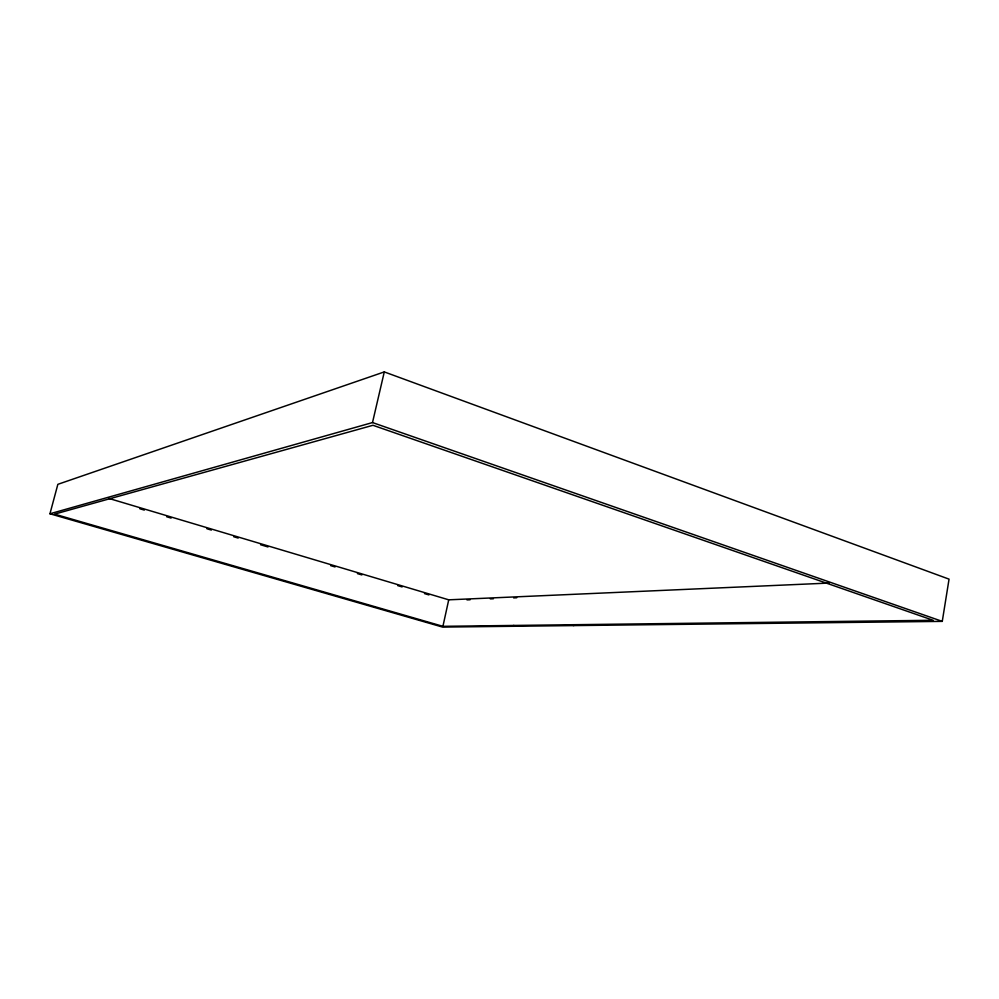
<?xml version="1.0" encoding="UTF-8"?>
<svg xmlns="http://www.w3.org/2000/svg" width="999" height="999" viewBox="0 0 999 999"><rect width="100%" height="100%" fill="white"/><g stroke="black" fill="none" stroke-linecap="round" stroke-linejoin="round"><path stroke-width="1.5" d="M942.269 621.378L949.05 579.145L384.29 371.915L57.855 484.328L49.95 513.773L442.557 627.085L942.269 621.378L372.502 422.565L49.95 513.773M442.919 626.323L933.128 620.279L372.964 425.287L54.545 514.135L442.919 626.323L448.726 599.825L829.22 583.054M372.502 422.565L384.29 371.915M466.995 599.887L470.104 599.762M490.322 598.888L493.431 598.751M513.648 597.889L516.758 597.752M513.536 625.461L516.196 626.248M108.704 498.376L448.726 599.825M139.823 508.753L144.306 510.089M166.658 516.745L171.129 518.081M206.893 528.746L211.363 530.069M233.716 536.738L238.199 538.074M260.552 544.73L268.007 546.952M330.594 565.609L335.065 566.945M357.417 573.601L361.9 574.937M397.664 585.589L402.135 586.925M424.488 593.593L428.958 594.917M571.003 624.75L573.776 625.586"/></g></svg>
